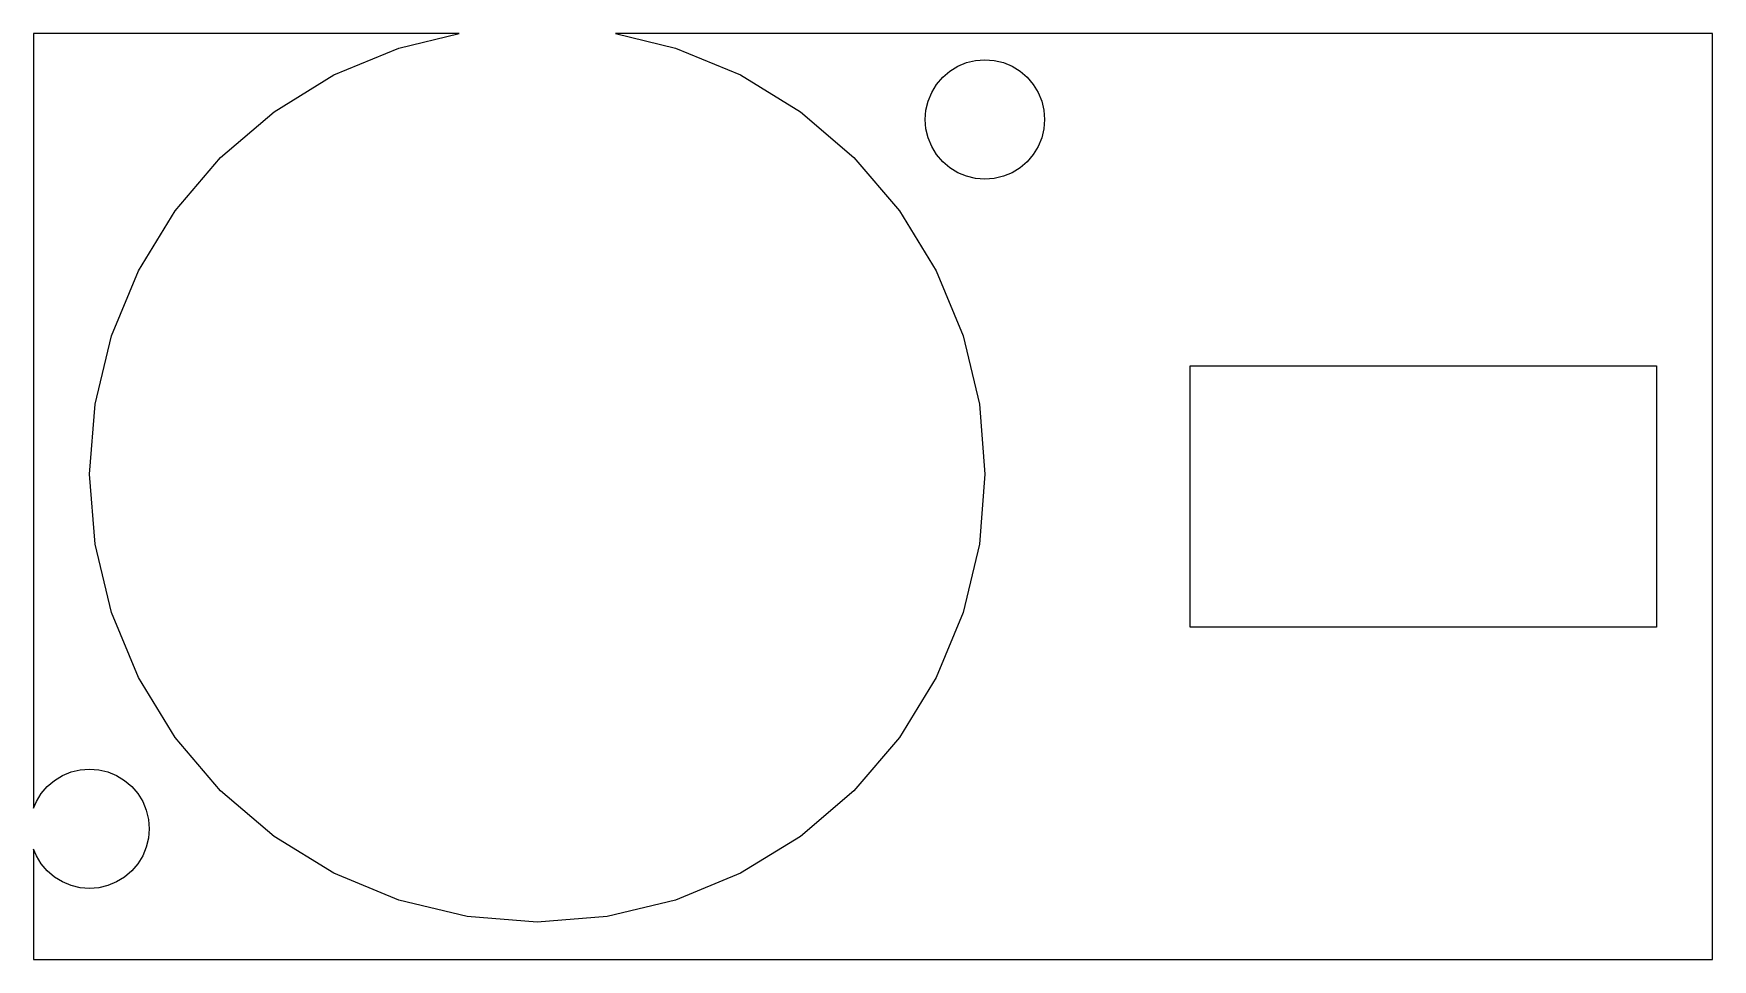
# Model space of a CAD drawing. Header units: metres. Extents: x 6 to 51, y 6 to 30.8.
import ezdxf

# ---------------------------------------------------------------- set-up
doc = ezdxf.new("R2010")
doc.units = ezdxf.units.M

msp = doc.modelspace()

# ---------------------------------------------------------------- linework, layer by layer
for p, q in [((17.4051, 30.8), (6, 30.8)), ((6, 30.8), (6, 10.0468)), ((15.7918, 30.4127), (17.4051, 30.8)), ((51, 30.8), (21.5949, 30.8)), ((21.5949, 30.8), (23.2082, 30.4127)), ((51, 6), (51, 30.8)), ((14.0521, 29.6921), (15.7918, 30.4127)), ((23.2082, 30.4127), (24.9479, 29.6921)), ((30.3686, 29.6314), (30.5595, 29.7944)), ((30.5595, 29.7944), (30.7736, 29.9256)), ((30.7736, 29.9256), (31.0056, 30.0217)), ((31.0056, 30.0217), (31.2497, 30.0803)), ((31.2497, 30.0803), (31.5, 30.1)), ((31.5, 30.1), (31.7503, 30.0803)), ((31.7503, 30.0803), (31.9944, 30.0217)), ((31.9944, 30.0217), (32.2264, 29.9256)), ((32.2264, 29.9256), (32.4404, 29.7944)), ((32.4404, 29.7944), (32.6314, 29.6314)), ((12.4466, 28.7082), (14.0521, 29.6921)), ((24.9479, 29.6921), (26.5534, 28.7082)), ((30.0744, 29.2264), (30.2056, 29.4404)), ((30.2056, 29.4404), (30.3686, 29.6314)), ((32.6314, 29.6314), (32.7944, 29.4404)), ((32.7944, 29.4404), (32.9256, 29.2264)), ((29.9197, 28.7503), (29.9783, 28.9944)), ((29.9783, 28.9944), (30.0744, 29.2264)), ((32.9256, 29.2264), (33.0217, 28.9944)), ((33.0217, 28.9944), (33.0803, 28.7503)), ((11.0147, 27.4853), (12.4466, 28.7082)), ((26.5534, 28.7082), (27.9853, 27.4853)), ((29.9, 28.5), (29.9197, 28.7503)), ((29.9197, 28.2497), (29.9, 28.5)), ((33.0803, 28.7503), (33.1, 28.5)), ((33.1, 28.5), (33.0803, 28.2497)), ((29.9783, 28.0056), (29.9197, 28.2497)), ((30.0744, 27.7736), (29.9783, 28.0056)), ((33.0217, 28.0056), (32.9256, 27.7736)), ((33.0803, 28.2497), (33.0217, 28.0056)), ((9.79179, 26.0534), (11.0147, 27.4853)), ((27.9853, 27.4853), (29.2082, 26.0534)), ((30.2056, 27.5595), (30.0744, 27.7736)), ((30.3686, 27.3686), (30.2056, 27.5595)), ((32.7944, 27.5595), (32.6314, 27.3686)), ((32.9256, 27.7736), (32.7944, 27.5595)), ((30.5595, 27.2056), (30.3686, 27.3686)), ((30.7736, 27.0744), (30.5595, 27.2056)), ((31.0056, 26.9783), (30.7736, 27.0744)), ((32.2264, 27.0744), (31.9944, 26.9783)), ((32.4404, 27.2056), (32.2264, 27.0744)), ((32.6314, 27.3686), (32.4404, 27.2056)), ((31.2497, 26.9197), (31.0056, 26.9783)), ((31.5, 26.9), (31.2497, 26.9197)), ((31.7503, 26.9197), (31.5, 26.9)), ((31.9944, 26.9783), (31.7503, 26.9197)), ((8.80791, 24.4479), (9.79179, 26.0534)), ((29.2082, 26.0534), (30.1921, 24.4479)), ((8.08731, 22.7082), (8.80791, 24.4479)), ((30.1921, 24.4479), (30.9127, 22.7082)), ((7.64774, 20.8772), (8.08731, 22.7082)), ((30.9127, 22.7082), (31.3522, 20.8772)), ((37, 14.9), (37, 21.9)), ((37, 21.9), (49.5, 21.9)), ((49.5, 21.9), (49.5, 14.9)), ((7.5, 19), (7.64774, 20.8772)), ((31.3522, 20.8772), (31.5, 19)), ((7.64774, 17.1228), (7.5, 19)), ((31.5, 19), (31.3522, 17.1228)), ((8.08731, 15.2918), (7.64774, 17.1228)), ((31.3522, 17.1228), (30.9127, 15.2918)), ((8.80791, 13.5521), (8.08731, 15.2918)), ((30.9127, 15.2918), (30.1921, 13.5521)), ((49.5, 14.9), (37, 14.9)), ((9.79179, 11.9466), (8.80791, 13.5521)), ((30.1921, 13.5521), (29.2082, 11.9466)), ((11.0147, 10.5147), (9.79179, 11.9466)), ((29.2082, 11.9466), (27.9853, 10.5147)), ((6.55954, 10.7944), (6.77361, 10.9256)), ((6.77361, 10.9256), (7.00557, 11.0217)), ((7.00557, 11.0217), (7.24969, 11.0803)), ((7.24969, 11.0803), (7.5, 11.1)), ((7.5, 11.1), (7.75029, 11.0803)), ((7.75029, 11.0803), (7.99442, 11.0217)), ((7.99442, 11.0217), (8.22638, 10.9256)), ((8.22638, 10.9256), (8.44044, 10.7944)), ((6.07439, 10.2264), (6.20557, 10.4404)), ((6.20557, 10.4404), (6.36862, 10.6314)), ((6.36862, 10.6314), (6.55954, 10.7944)), ((8.44044, 10.7944), (8.63136, 10.6314)), ((8.63136, 10.6314), (8.79442, 10.4404)), ((8.79442, 10.4404), (8.9256, 10.2264)), ((12.4466, 9.29179), (11.0147, 10.5147)), ((27.9853, 10.5147), (26.5534, 9.29179)), ((6, 10.0468), (6.07439, 10.2264)), ((8.9256, 10.2264), (9.02168, 9.99442)), ((9.02168, 9.99442), (9.08029, 9.75029)), ((9.08029, 9.75029), (9.09999, 9.5)), ((9.09999, 9.5), (9.08029, 9.24969)), ((9.02168, 9.00557), (8.9256, 8.77361)), ((9.08029, 9.24969), (9.02168, 9.00557)), ((14.0521, 8.30791), (12.4466, 9.29179)), ((26.5534, 9.29179), (24.9479, 8.30791)), ((6.07439, 8.77361), (6, 8.95319)), ((6, 8.95319), (6, 6)), ((6.20557, 8.55954), (6.07439, 8.77361)), ((6.36862, 8.36862), (6.20557, 8.55954)), ((8.79442, 8.55954), (8.63136, 8.36862)), ((8.9256, 8.77361), (8.79442, 8.55954)), ((6.55954, 8.20557), (6.36862, 8.36862)), ((6.77361, 8.07439), (6.55954, 8.20557)), ((8.44044, 8.20557), (8.22638, 8.07439)), ((8.63136, 8.36862), (8.44044, 8.20557)), ((15.7918, 7.58731), (14.0521, 8.30791)), ((24.9479, 8.30791), (23.2082, 7.58731)), ((7.00557, 7.9783), (6.77361, 8.07439)), ((7.24969, 7.91969), (7.00557, 7.9783)), ((7.5, 7.89999), (7.24969, 7.91969)), ((7.75029, 7.91969), (7.5, 7.89999)), ((7.99442, 7.9783), (7.75029, 7.91969)), ((8.22638, 8.07439), (7.99442, 7.9783)), ((17.6228, 7.14774), (15.7918, 7.58731)), ((23.2082, 7.58731), (21.3772, 7.14774)), ((19.5, 7), (17.6228, 7.14774)), ((21.3772, 7.14774), (19.5, 7)), ((6, 6), (51, 6))]:
    msp.add_line(p, q)

doc.saveas('drawing.dxf')
